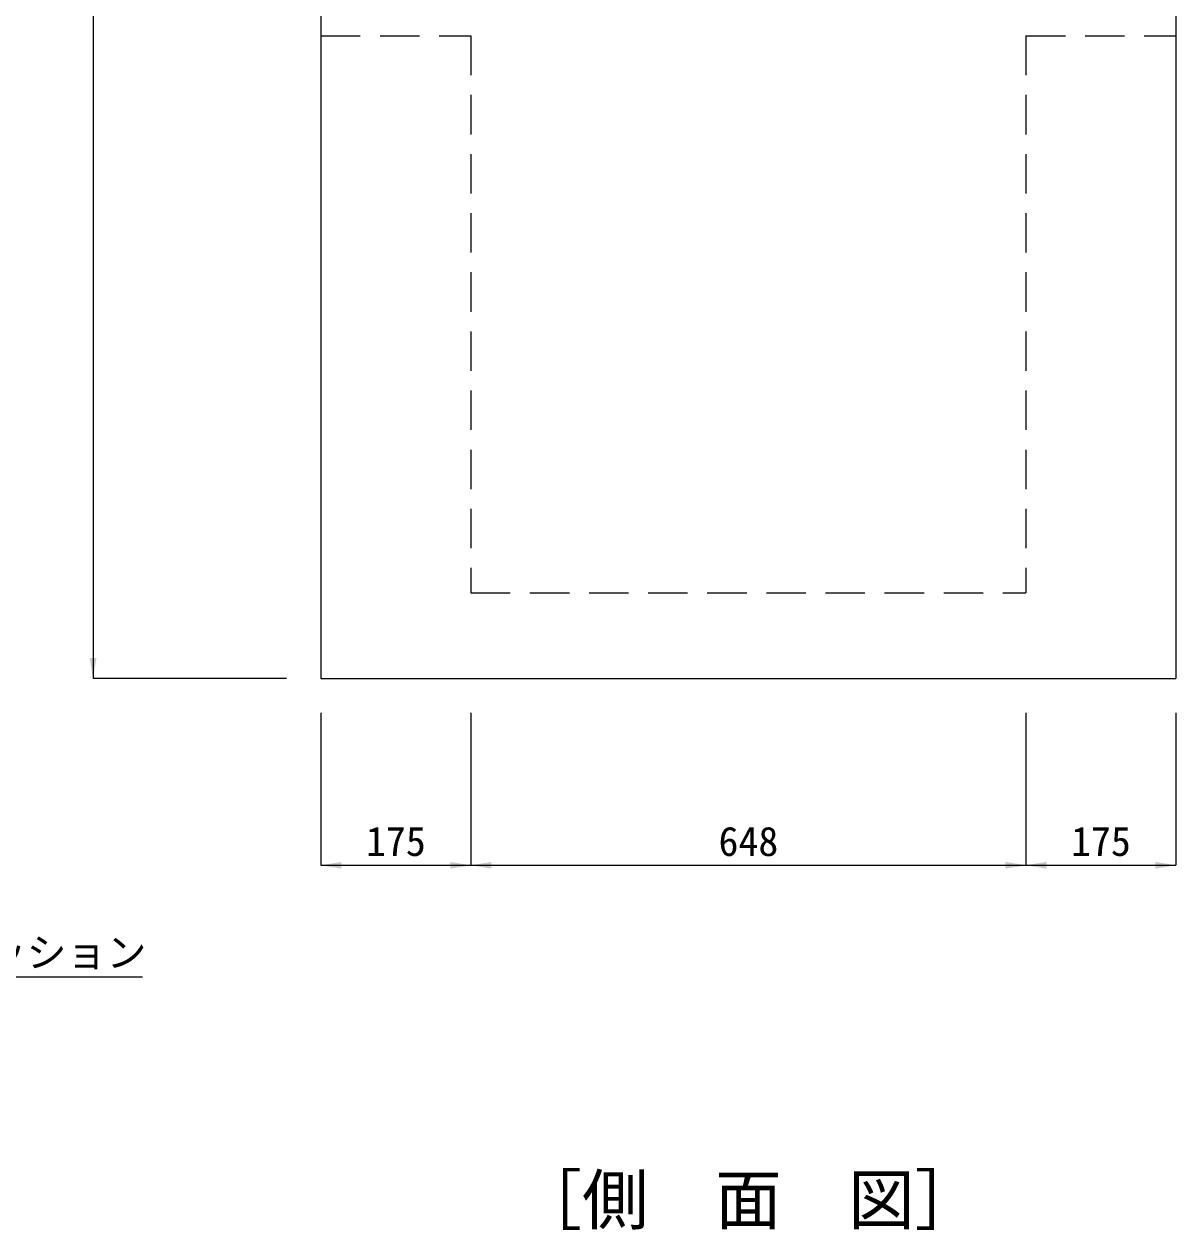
# Model space of a CAD drawing. Units: millimetres at full size. Extents: x 42559 to 133118, y -58351 to -47326.
# Drawn here: x 74650 to 75994, y -55005 to -53598 of the extents above; entities that cross this region are included whole.
import ezdxf
from ezdxf.enums import TextEntityAlignment as Align

# ---------------------------------------------------------------- set-up
doc = ezdxf.new("R2010")
doc.units = ezdxf.units.MM
doc.header["$LTSCALE"] = 23
doc.linetypes.add('USER2', pattern=[3, 2, -1])
for name, color, linetype, lineweight in [('寸法線', 7, 'Continuous', 13), ('引出線', 4, 'Continuous', 13), ('文字', 41, 'Continuous', 13), ('本体', 2, 'Continuous', 13)]:
    doc.layers.add(name, color=color, linetype=linetype, lineweight=lineweight)
doc.styles.add('ＭＳ ゴシック', font='')
doc.styles.get('ＭＳ ゴシック').set_extended_font_data('MS Gothic')

# ---------------------------------------------------------------- blocks, each defined once
blk = doc.blocks.new('filled_arrow')
at = {"color": 0, "linetype": 'Continuous', "lineweight": -2}
blk.add_solid([(7.5, 1.25), (0, 0), (7.5, -1.25)], dxfattribs=at)

msp = doc.modelspace()

# ---------------------------------------------------------------- linework, layer by layer
at = {"layer": '寸法線'}
for p, q in [((74730.24, -52766.27), (74730.24, -54361.27)), ((74956.16, -54361.27), (74730.24, -54361.27)), ((74996.16, -54401.27), (74996.16, -54579.27)), ((75171.16, -54401.27), (75171.16, -54579.27)), ((75171.16, -54401.27), (75171.16, -54579.27)), ((75819.16, -54401.27), (75819.16, -54579.27)), ((75819.16, -54401.27), (75819.16, -54579.27)), ((75994.16, -54401.27), (75994.16, -54579.27)), ((74996.16, -54579.27), (75171.16, -54579.27)), ((75171.16, -54579.27), (75819.16, -54579.27)), ((75819.16, -54579.27), (75994.16, -54579.27))]:
    msp.add_line(p, q, dxfattribs=at)
at = {"layer": '引出線'}
msp.add_lwpolyline([(74195, -54381.27), (74399.5, -54709.3), (74787.72, -54709.3)], dxfattribs=at)
at = {"layer": '本体'}
for p, q in [((74996.16, -52911.27), (74996.16, -54361.27)), ((75994.16, -52911.27), (75994.16, -54361.27)), ((74996.16, -54361.27), (75994.16, -54361.27))]:
    msp.add_line(p, q, dxfattribs=at)
at = {"layer": '本体', "linetype": 'USER2', "lineweight": 15}
for p, q in [((74996.16, -53611.27), (75171.16, -53611.27)), ((75171.16, -53611.27), (75171.16, -54261.27)), ((75819.16, -53611.27), (75994.16, -53611.27)), ((75819.16, -53611.27), (75819.16, -54261.27)), ((75171.16, -54261.27), (75819.16, -54261.27))]:
    msp.add_line(p, q, dxfattribs=at)

# ---------------------------------------------------------------- block references
at = {"layer": '寸法線', "xscale": 3.2, "yscale": 3.2}
for p, rotation in [((74730.24, -54361.27), 90), ((75171.16, -54579.27), 180), ((75819.16, -54579.27), 180), ((75994.16, -54579.27), 180)]:
    msp.add_blockref('filled_arrow', p, dxfattribs=dict(at, rotation=rotation))
for p in [(74996.16, -54579.27), (75171.16, -54579.27), (75819.16, -54579.27)]:
    msp.add_blockref('filled_arrow', p, dxfattribs=at)

# ---------------------------------------------------------------- texts
at = {"layer": '寸法線', "style": 'ＭＳ ゴシック'}
for s, p in [('175', (75083.66, -54551.27)), ('648', (75495.16, -54551.27)), ('175', (75906.66, -54551.27))]:
    msp.add_text(s, height=34.18, dxfattribs=at).set_placement(p, align=Align.MIDDLE_CENTER)
at = {"layer": '引出線', "style": 'ＭＳ ゴシック'}
msp.add_text('サンドクッション', height=34.18, dxfattribs=at).set_placement((74419.5, -54663.91), align=Align.TOP_LEFT)
at = {"layer": '文字', "style": 'ＭＳ ゴシック'}
msp.add_text('［側\u3000面\u3000図］', height=56.96, dxfattribs=at).set_placement((75495.16, -55015.15), align=Align.BOTTOM_CENTER)

doc.saveas('drawing.dxf')
